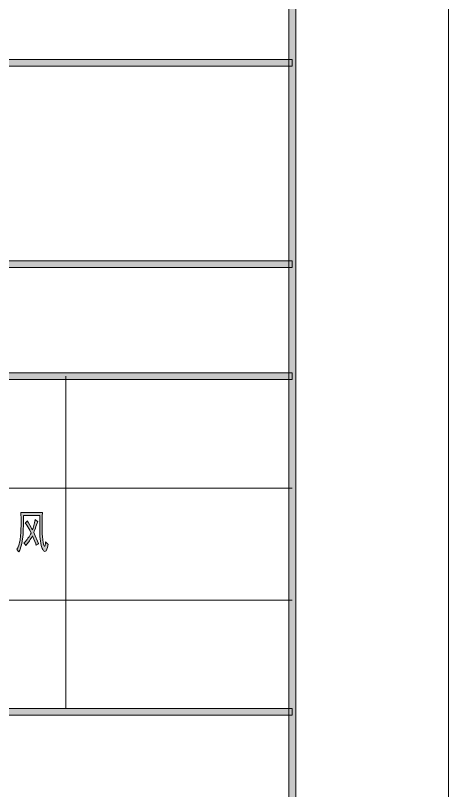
# Model space of a CAD drawing. Header units: millimetres. Extents: x 568 to 3948041, y -25191 to 63890.
# Drawn here: x 3943883 to 3948041, y 41750 to 49195 of the extents above; entities that cross this region are included whole.
import ezdxf

# ---------------------------------------------------------------- set-up
doc = ezdxf.new("R2010")
doc.units = ezdxf.units.MM

msp = doc.modelspace()

# ---------------------------------------------------------------- hatches: boundary and pattern name
h = msp.add_hatch(color=0)
h.dxf.hatch_style = 2
h.paths.add_polyline_path([(3946576, -23726.4), (3946506.1, -23656.5), (3946506.1, 62354.9), (3946576, 62424.8)])
h = msp.add_hatch(color=0)
h.dxf.hatch_style = 2
h.paths.add_polyline_path([(3946541, 48772.1), (3946541, 48708.2), (3939036.2, 48708.2), (3939036.2, 48772.1)])
h = msp.add_hatch(color=0)
h.dxf.hatch_style = 2
h.paths.add_polyline_path([(3946541, 46837.7), (3946541, 46773.1), (3939036.2, 46773.1), (3939036.2, 46837.7)])
h = msp.add_hatch(color=0)
h.dxf.hatch_style = 2
h.paths.add_polyline_path([(3939014.2, 45698.1), (3939014.2, 45762.7), (3946541, 45762.7), (3946541, 45698.1)])
h = msp.add_hatch(color=0)
h.dxf.hatch_style = 2
h.paths.add_polyline_path([(3944141, 44421), (3944139.4, 44386.8), (3944138.7, 44326), (3944139.4, 44298.6), (3944139.4, 44271.3), (3944140.2, 44226.5), (3944140.2, 44209.7), (3944141, 44193), (3944145.5, 44155), (3944149.3, 44134.5), (3944153.1, 44114), (3944159.9, 44095), (3944162.2, 44096.5), (3944165.3, 44098.1), (3944169.8, 44119.3), (3944171.3, 44139.1), (3944177.4, 44131.5), (3944189.6, 44120.1), (3944196.4, 44117.1), (3944190.3, 44085.9), (3944177.4, 44051.7), (3944170.6, 44048.7), (3944164.5, 44045.6), (3944150.8, 44053.2), (3944144.7, 44063.9), (3944138.7, 44074.5), (3944128.8, 44104.9), (3944125, 44125.4), (3944122, 44145.9), (3944117.4, 44189.2), (3944116.6, 44212), (3944116.6, 44235.6), (3944115.9, 44324.5), (3944115.9, 44390.6), (3943958.6, 44390.6), (3943958.6, 44322.2), (3943957.1, 44231.8), (3943955.6, 44209.7), (3943954.1, 44187.7), (3943947.2, 44143.7), (3943942.7, 44121.6), (3943938.1, 44100.3), (3943923.7, 44059.3), (3943914.5, 44041.1), (3943908.5, 44049.4), (3943900.1, 44063.1), (3943896.3, 44067.7), (3943904.7, 44082.1), (3943917.6, 44116.3), (3943922.1, 44136.1), (3943926.7, 44155.8), (3943932, 44200.6), (3943933.5, 44225.7), (3943934.3, 44250.8), (3943935.8, 44305.5), (3943935.8, 44335.1), (3943935.8, 44364), (3943935.1, 44407.3), (3943934.3, 44421)])
h = msp.add_hatch(color=0)
h.dxf.hatch_style = 2
h.paths.add_polyline_path([(3944096.9, 44331.3), (3944093.1, 44324.5), (3944084, 44301.7), (3944078.7, 44285.7), (3944074.1, 44269.8), (3944063.5, 44240.9), (3944058.9, 44228), (3944072.6, 44197.6), (3944094.6, 44144.4), (3944103, 44121.6), (3944096.9, 44117.8), (3944086.2, 44109.5), (3944081.7, 44104.9), (3944077.1, 44119.3), (3944059.7, 44164.9), (3944046, 44196.1), (3944039.1, 44183.9), (3944024.7, 44159.6), (3944017.1, 44149), (3944009.5, 44138.3), (3943991.3, 44115.5), (3943981.4, 44103.4), (3943976.1, 44112.5), (3943967.7, 44125.4), (3943963.9, 44128.5), (3943973.8, 44136.8), (3943993.6, 44159.6), (3944002.7, 44173.3), (3944012.6, 44187.7), (3944027, 44212), (3944032.3, 44223.4), (3944019.4, 44250), (3943991.3, 44298.6), (3943976.1, 44319.9), (3943982.2, 44324.5), (3943991.3, 44335.1), (3943994.3, 44339.7), (3944006.5, 44320.7), (3944032.3, 44277.4), (3944044.5, 44253.8), (3944052.1, 44271.3), (3944065, 44320.7), (3944071.1, 44351.8)])
h = msp.add_hatch(color=0)
h.dxf.hatch_style = 2
h.paths.add_polyline_path([(3939036.2, 42472.2), (3939036.2, 42536.8), (3946541, 42536.8), (3946541, 42472.2)])

# ---------------------------------------------------------------- linework, layer by layer
at = {"color": 0, "lineweight": 0}
for points in [[(3821917.5, -25191.2), (3821917.5, 63889.6), (3948040.8, 63889.6), (3948040.8, -25191.2)], [(3946576, -23726.4), (3946506.1, -23656.5), (3946506.1, 62354.9), (3946576, 62424.8)], [(3946541, 48772.1), (3946541, 48708.2), (3939036.2, 48708.2), (3939036.2, 48772.1)], [(3946541, 46837.7), (3946541, 46773.1), (3939036.2, 46773.1), (3939036.2, 46837.7)], [(3939014.2, 45698.1), (3939014.2, 45762.7), (3946541, 45762.7), (3946541, 45698.1)], [(3944141, 44421), (3944139.4, 44386.8), (3944138.7, 44326), (3944139.4, 44298.6), (3944139.4, 44271.3), (3944140.2, 44226.5), (3944140.2, 44209.7), (3944141, 44193), (3944145.5, 44155), (3944149.3, 44134.5), (3944153.1, 44114), (3944159.9, 44095), (3944162.2, 44096.5), (3944165.3, 44098.1), (3944169.8, 44119.3), (3944171.3, 44139.1), (3944177.4, 44131.5), (3944189.6, 44120.1), (3944196.4, 44117.1), (3944190.3, 44085.9), (3944177.4, 44051.7), (3944170.6, 44048.7), (3944164.5, 44045.6), (3944150.8, 44053.2), (3944144.7, 44063.9), (3944138.7, 44074.5), (3944128.8, 44104.9), (3944125, 44125.4), (3944122, 44145.9), (3944117.4, 44189.2), (3944116.6, 44212), (3944116.6, 44235.6), (3944115.9, 44324.5), (3944115.9, 44390.6), (3943958.6, 44390.6), (3943958.6, 44322.2), (3943957.1, 44231.8), (3943955.6, 44209.7), (3943954.1, 44187.7), (3943947.2, 44143.7), (3943942.7, 44121.6), (3943938.1, 44100.3), (3943923.7, 44059.3), (3943914.5, 44041.1), (3943908.5, 44049.4), (3943900.1, 44063.1), (3943896.3, 44067.7), (3943904.7, 44082.1), (3943917.6, 44116.3), (3943922.1, 44136.1), (3943926.7, 44155.8), (3943932, 44200.6), (3943933.5, 44225.7), (3943934.3, 44250.8), (3943935.8, 44305.5), (3943935.8, 44335.1), (3943935.8, 44364), (3943935.1, 44407.3), (3943934.3, 44421)], [(3944096.9, 44331.3), (3944093.1, 44324.5), (3944084, 44301.7), (3944078.7, 44285.7), (3944074.1, 44269.8), (3944063.5, 44240.9), (3944058.9, 44228), (3944072.6, 44197.6), (3944094.6, 44144.4), (3944103, 44121.6), (3944096.9, 44117.8), (3944086.2, 44109.5), (3944081.7, 44104.9), (3944077.1, 44119.3), (3944059.7, 44164.9), (3944046, 44196.1), (3944039.1, 44183.9), (3944024.7, 44159.6), (3944017.1, 44149), (3944009.5, 44138.3), (3943991.3, 44115.5), (3943981.4, 44103.4), (3943976.1, 44112.5), (3943967.7, 44125.4), (3943963.9, 44128.5), (3943973.8, 44136.8), (3943993.6, 44159.6), (3944002.7, 44173.3), (3944012.6, 44187.7), (3944027, 44212), (3944032.3, 44223.4), (3944019.4, 44250), (3943991.3, 44298.6), (3943976.1, 44319.9), (3943982.2, 44324.5), (3943991.3, 44335.1), (3943994.3, 44339.7), (3944006.5, 44320.7), (3944032.3, 44277.4), (3944044.5, 44253.8), (3944052.1, 44271.3), (3944065, 44320.7), (3944071.1, 44351.8)], [(3939036.2, 42472.2), (3939036.2, 42536.8), (3946541, 42536.8), (3946541, 42472.2)]]:
    msp.add_lwpolyline(points, close=True, dxfattribs=at)
for points in [[(3944366.6, 45730), (3944366.6, 42534.5)], [(3939014.2, 44655), (3946541, 44655)], [(3939014.2, 43579.9), (3946541, 43579.9)]]:
    msp.add_lwpolyline(points, dxfattribs=at)

doc.saveas('drawing.dxf')
